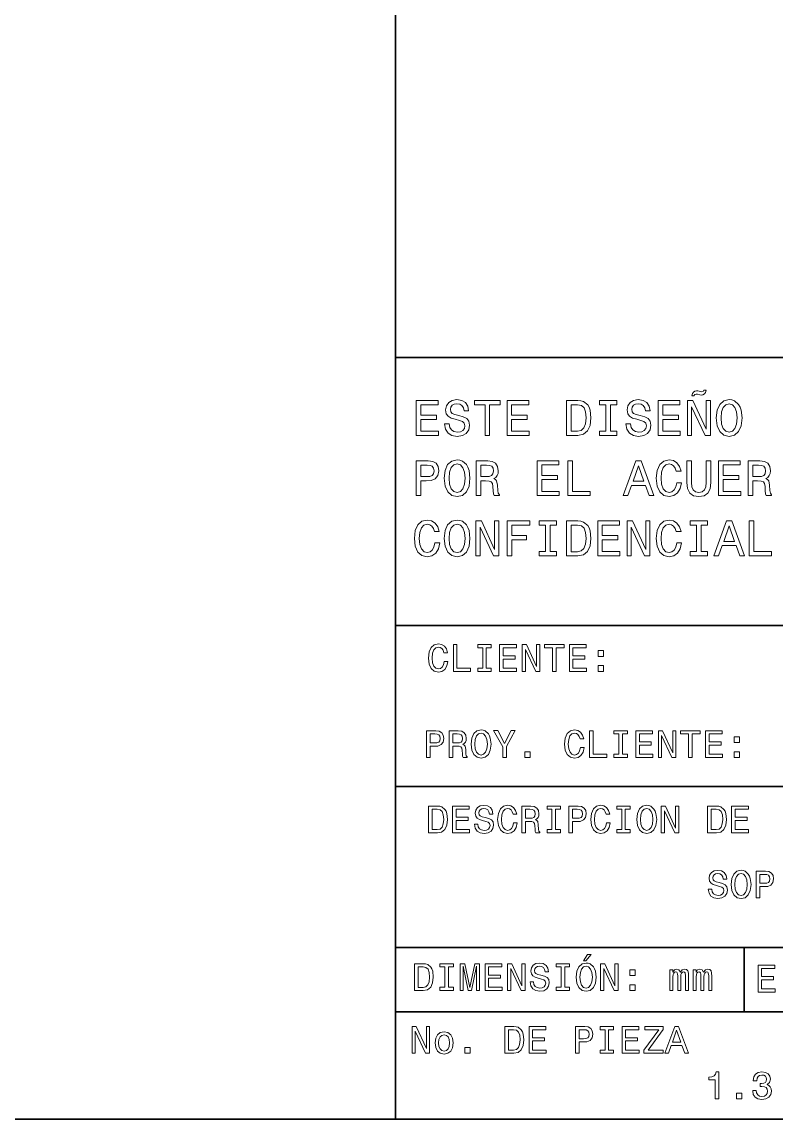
# Model space of a CAD drawing. Extents: x 5 to 413, y 5 to 291.
# Drawn here: x 311.4 to 360.9, y 5.3 to 77.3 of the extents above; entities that cross this region are included whole.
import ezdxf

# ---------------------------------------------------------------- set-up
doc = ezdxf.new("R2010")
doc.units = 0

msp = doc.modelspace()

# ---------------------------------------------------------------- linework, layer by layer
at = {"color": 7, "lineweight": 35}
for p, q in [((335.902863, 290.786957), (335.902863, 5.281658)), ((335.902863, 55.281349), (413.367157, 55.281349)), ((335.902863, 37.675823), (413.367157, 37.675823)), ((335.902863, 27.112509), (413.367157, 27.112509)), ((335.902863, 16.549194), (413.367157, 16.549194)), ((358.790039, 16.549194), (358.790039, 12.323868)), ((335.902863, 12.323868), (413.367157, 12.323868)), ((413.367157, 5.281658), (5.281658, 5.281658))]:
    msp.add_line(p, q, dxfattribs=at)
at = {"color": 7, "lineweight": 13}
for points in [[(356.29126, 53.134804), (356.149445, 53.134804), (356.090088, 53.049057), (356.001038, 53.022675), (355.911987, 53.035866), (355.756989, 53.082035), (355.661346, 53.095226), (355.549225, 53.072144), (355.460205, 53.009483), (355.39093, 52.907249), (355.351349, 52.765442), (355.493164, 52.765442), (355.549225, 52.847889), (355.638275, 52.877567), (355.717438, 52.864376), (355.872437, 52.821507), (355.977966, 52.805016), (356.086792, 52.824802), (356.179138, 52.887463), (356.245087, 52.989697)], [(337.259277, 50.163425), (338.710327, 50.163425), (338.710327, 50.440445), (337.562683, 50.440445), (337.562683, 51.215443), (338.585022, 51.215443), (338.585022, 51.489166), (337.562683, 51.489166), (337.562683, 52.175125), (338.68396, 52.175125), (338.68396, 52.452145), (337.259277, 52.452145)], [(339.416077, 50.918636), (339.115967, 50.918636), (339.181915, 50.569061), (339.346832, 50.311829), (339.600769, 50.15683), (339.943726, 50.100765), (340.283417, 50.15353), (340.537354, 50.298637), (340.698944, 50.526192), (340.758301, 50.826298), (340.708832, 51.096722), (340.570343, 51.271507), (340.346069, 51.386932), (340.045959, 51.472679), (339.788727, 51.535336), (339.620544, 51.607891), (339.524902, 51.713421), (339.495239, 51.878315), (339.524902, 52.026718), (339.610657, 52.138847), (339.742554, 52.214699), (339.92395, 52.241081), (340.108643, 52.208103), (340.253723, 52.119061), (340.349365, 51.970657), (340.395538, 51.769485), (340.695648, 51.769485), (340.695648, 51.776081), (340.642883, 52.086082), (340.487885, 52.316933), (340.243835, 52.462036), (339.914062, 52.511505), (339.617249, 52.462036), (339.386383, 52.323528), (339.238007, 52.109165), (339.185242, 51.832146), (339.228088, 51.584805), (339.353424, 51.416615), (339.5513, 51.304485), (339.821716, 51.218742), (340.088837, 51.142891), (340.290009, 51.070339), (340.412018, 50.964806), (340.454895, 50.793316), (340.415344, 50.61853), (340.31311, 50.486618), (340.158112, 50.404171), (339.95694, 50.377789), (339.732666, 50.414062), (339.561188, 50.519596), (339.452362, 50.691082)], [(341.770752, 50.163425), (342.074158, 50.163425), (342.074158, 52.175125), (342.766693, 52.175125), (342.766693, 52.452145), (341.07489, 52.452145), (341.07489, 52.175125), (341.770752, 52.175125)], [(343.21521, 50.163425), (344.66629, 50.163425), (344.66629, 50.440445), (343.518616, 50.440445), (343.518616, 51.215443), (344.540955, 51.215443), (344.540955, 51.489166), (343.518616, 51.489166), (343.518616, 52.175125), (344.639893, 52.175125), (344.639893, 52.452145), (343.21521, 52.452145)], [(347.875092, 52.452145), (347.113281, 52.452145), (347.113281, 50.163425), (347.875092, 50.163425), (348.234558, 50.235977), (348.501709, 50.456936), (348.666595, 50.816402), (348.725952, 51.307785), (348.673187, 51.809059), (348.607239, 52.006931), (348.514893, 52.16523), (348.247772, 52.379589), (348.072968, 52.432358)], [(347.85202, 52.178421), (348.102661, 52.128952), (348.274139, 51.977253), (348.376373, 51.706825), (348.409363, 51.307785), (348.373077, 50.921936), (348.270844, 50.651508), (348.096069, 50.489914), (347.85202, 50.437149), (347.419983, 50.437149), (347.419983, 52.178421)], [(349.712006, 50.440445), (349.289886, 50.440445), (349.289886, 50.163425), (350.437531, 50.163425), (350.437531, 50.440445), (350.015411, 50.440445), (350.015411, 52.175125), (350.437531, 52.175125), (350.437531, 52.452145), (349.289886, 52.452145), (349.289886, 52.175125), (349.712006, 52.175125)], [(351.327972, 50.918636), (351.027863, 50.918636), (351.093811, 50.569061), (351.258698, 50.311829), (351.512634, 50.15683), (351.855621, 50.100765), (352.195312, 50.15353), (352.449249, 50.298637), (352.61084, 50.526192), (352.670197, 50.826298), (352.620728, 51.096722), (352.482208, 51.271507), (352.257965, 51.386932), (351.957855, 51.472679), (351.700623, 51.535336), (351.53244, 51.607891), (351.436798, 51.713421), (351.407104, 51.878315), (351.436798, 52.026718), (351.522552, 52.138847), (351.654449, 52.214699), (351.835846, 52.241081), (352.020508, 52.208103), (352.165619, 52.119061), (352.261261, 51.970657), (352.307434, 51.769485), (352.607544, 51.769485), (352.607544, 51.776081), (352.554779, 52.086082), (352.39978, 52.316933), (352.155731, 52.462036), (351.825928, 52.511505), (351.529144, 52.462036), (351.298279, 52.323528), (351.149872, 52.109165), (351.097107, 51.832146), (351.139984, 51.584805), (351.26532, 51.416615), (351.463165, 51.304485), (351.733612, 51.218742), (352.000732, 51.142891), (352.201904, 51.070339), (352.323914, 50.964806), (352.366791, 50.793316), (352.327209, 50.61853), (352.224976, 50.486618), (352.069977, 50.404171), (351.868805, 50.377789), (351.644562, 50.414062), (351.473083, 50.519596), (351.364227, 50.691082)], [(353.141785, 50.163425), (354.592865, 50.163425), (354.592865, 50.440445), (353.44519, 50.440445), (353.44519, 51.215443), (354.467529, 51.215443), (354.467529, 51.489166), (353.44519, 51.489166), (353.44519, 52.175125), (354.566467, 52.175125), (354.566467, 52.452145), (353.141785, 52.452145)], [(355.067749, 50.163425), (355.341461, 50.163425), (355.341461, 52.039909), (356.218689, 50.163425), (356.571564, 50.163425), (356.571564, 52.452145), (356.294556, 52.452145), (356.294556, 50.575657), (355.427216, 52.452145), (355.067749, 52.452145)], [(356.957428, 51.307785), (357.016785, 50.793316), (357.188263, 50.414062), (357.455383, 50.179916), (357.804962, 50.100765), (358.151245, 50.179916), (358.421661, 50.414062), (358.589874, 50.793316), (358.652527, 51.307785), (358.589874, 51.818954), (358.517303, 52.026718), (358.421661, 52.198208), (358.151245, 52.432358), (357.986359, 52.491718), (357.804962, 52.514805), (357.452087, 52.432358), (357.184967, 52.201508), (357.016785, 51.82225)], [(357.274017, 51.307785), (357.310303, 51.706825), (357.419128, 52.000336), (357.587311, 52.178421), (357.804962, 52.241081), (358.019348, 52.178421), (358.187531, 51.99704), (358.296356, 51.703529), (358.335938, 51.307785), (358.296356, 50.908745), (358.187531, 50.615234), (358.019348, 50.437149), (357.804962, 50.377789), (357.587311, 50.437149), (357.419128, 50.615234), (357.310303, 50.905445)], [(337.255981, 46.209286), (337.559387, 46.209286), (337.559387, 47.17556), (337.895752, 47.17556), (338.235443, 47.192051), (338.505859, 47.307476), (338.680664, 47.531731), (338.740021, 47.838432), (338.693848, 48.122047), (338.56192, 48.329811), (338.344269, 48.455132), (338.047455, 48.498005), (337.255981, 48.498005)], [(339.0896, 47.353645), (339.148956, 46.839176), (339.320435, 46.459923), (339.587555, 46.225777), (339.937134, 46.146626), (340.283417, 46.225777), (340.553833, 46.459923), (340.722046, 46.839176), (340.784698, 47.353645), (340.722046, 47.864815), (340.649475, 48.072578), (340.553833, 48.244068), (340.283417, 48.478218), (340.11853, 48.537579), (339.937134, 48.560665), (339.584259, 48.478218), (339.317139, 48.247368), (339.148956, 47.868111)], [(339.406189, 47.353645), (339.442474, 47.752686), (339.5513, 48.046196), (339.719482, 48.224281), (339.937134, 48.286942), (340.151489, 48.224281), (340.319702, 48.0429), (340.428528, 47.74939), (340.468109, 47.353645), (340.428528, 46.954605), (340.319702, 46.661095), (340.151489, 46.483009), (339.937134, 46.423649), (339.719482, 46.483009), (339.5513, 46.661095), (339.442474, 46.951305)], [(341.187042, 46.209286), (341.493744, 46.209286), (341.493744, 47.17556), (341.807037, 47.17556), (342.037872, 47.165665), (342.182983, 47.119495), (342.262146, 47.010666), (342.295105, 46.816093), (342.311615, 46.519283), (342.33139, 46.324711), (342.370972, 46.209286), (342.717224, 46.209286), (342.717224, 46.271946), (342.641388, 46.364285), (342.61499, 46.535774), (342.591919, 46.905136), (342.535858, 47.17886), (342.459991, 47.264603), (342.341278, 47.327263), (342.473206, 47.40971), (342.565552, 47.525135), (342.624908, 47.670238), (342.644684, 47.845028), (342.598511, 48.122047), (342.466614, 48.329811), (342.248932, 48.455132), (341.952148, 48.498005), (341.187042, 48.498005)], [(345.200531, 46.209286), (346.651581, 46.209286), (346.651581, 46.486305), (345.503937, 46.486305), (345.503937, 47.261303), (346.526276, 47.261303), (346.526276, 47.535027), (345.503937, 47.535027), (345.503937, 48.220985), (346.625214, 48.220985), (346.625214, 48.498005), (345.200531, 48.498005)], [(347.208923, 46.209286), (348.679779, 46.209286), (348.679779, 46.486305), (347.512329, 46.486305), (347.512329, 48.498005), (347.208923, 48.498005)], [(350.846466, 46.209286), (351.149872, 46.209286), (351.390625, 46.88205), (352.304138, 46.88205), (352.544891, 46.209286), (352.854889, 46.209286), (352.017212, 48.501301), (351.680847, 48.501301)], [(354.368591, 47.060135), (354.302643, 46.783115), (354.193817, 46.585243), (354.042114, 46.463223), (353.864014, 46.423649), (353.649658, 46.483009), (353.481476, 46.661095), (353.369354, 46.951305), (353.333069, 47.353645), (353.369354, 47.752686), (353.47818, 48.046196), (353.646362, 48.224281), (353.864014, 48.286942), (354.022308, 48.253963), (354.157532, 48.161621), (354.263062, 48.013218), (354.335632, 47.80875), (354.648926, 47.80875), (354.549988, 48.122047), (354.378479, 48.359493), (354.144348, 48.507896), (353.864014, 48.560665), (353.514465, 48.478218), (353.247314, 48.247368), (353.075836, 47.868111), (353.016479, 47.353645), (353.075836, 46.839176), (353.247314, 46.459923), (353.514465, 46.225777), (353.864014, 46.146626), (354.170715, 46.209286), (354.41806, 46.384071), (354.592865, 46.670986), (354.685181, 47.060135)], [(355.031464, 47.079922), (355.077637, 46.66769), (355.222748, 46.37418), (355.466797, 46.205986), (355.819641, 46.146626), (356.16922, 46.205986), (356.413269, 46.37418), (356.55838, 46.664391), (356.607849, 47.079922), (356.607849, 48.498005), (356.301147, 48.498005), (356.301147, 47.063435), (356.271454, 46.783115), (356.182434, 46.581944), (356.030731, 46.463223), (355.819641, 46.423649), (355.60199, 46.463223), (355.450287, 46.581944), (355.361267, 46.779816), (355.334869, 47.063435), (355.334869, 48.498005), (355.031464, 48.498005)], [(357.112427, 46.209286), (358.563477, 46.209286), (358.563477, 46.486305), (357.415833, 46.486305), (357.415833, 47.261303), (358.438171, 47.261303), (358.438171, 47.535027), (357.415833, 47.535027), (357.415833, 48.220985), (358.537109, 48.220985), (358.537109, 48.498005), (357.112427, 48.498005)], [(359.054871, 46.209286), (359.361572, 46.209286), (359.361572, 47.17556), (359.674866, 47.17556), (359.905701, 47.165665), (360.050812, 47.119495), (360.129974, 47.010666), (360.162933, 46.816093), (360.179443, 46.519283), (360.199219, 46.324711), (360.2388, 46.209286), (360.585083, 46.209286), (360.585083, 46.271946), (360.509216, 46.364285), (360.482849, 46.535774), (360.459747, 46.905136), (360.403687, 47.17886), (360.32785, 47.264603), (360.209106, 47.327263), (360.341034, 47.40971), (360.43338, 47.525135), (360.492737, 47.670238), (360.512512, 47.845028), (360.466339, 48.122047), (360.334442, 48.329811), (360.11676, 48.455132), (359.819977, 48.498005), (359.054871, 48.498005)], [(337.965027, 48.217686), (338.162903, 48.197899), (338.307983, 48.135239), (338.393738, 48.019814), (338.423431, 47.838432), (338.390442, 47.647156), (338.301392, 47.531731), (338.149689, 47.472366), (337.941925, 47.455879), (337.559387, 47.455879), (337.559387, 48.217686)], [(341.866394, 48.217686), (342.067566, 48.197899), (342.209381, 48.135239), (342.298401, 48.019814), (342.328094, 47.838432), (342.295105, 47.647156), (342.206085, 47.531731), (342.054382, 47.472366), (341.846619, 47.455879), (341.493744, 47.455879), (341.493744, 48.217686)], [(351.496155, 47.162369), (351.84903, 48.171516), (352.201904, 47.162369)], [(359.734222, 48.217686), (359.935394, 48.197899), (360.077209, 48.135239), (360.166229, 48.019814), (360.195923, 47.838432), (360.162933, 47.647156), (360.073914, 47.531731), (359.922211, 47.472366), (359.714447, 47.455879), (359.361572, 47.455879), (359.361572, 48.217686)], [(338.486084, 43.105995), (338.420135, 42.828976), (338.311279, 42.631104), (338.159576, 42.509083), (337.981506, 42.469509), (337.767151, 42.52887), (337.598969, 42.706955), (337.486816, 42.997166), (337.450562, 43.399506), (337.486816, 43.798546), (337.595642, 44.092056), (337.763855, 44.270142), (337.981506, 44.332802), (338.139801, 44.299824), (338.275024, 44.207481), (338.380554, 44.059078), (338.453094, 43.85461), (338.766388, 43.85461), (338.66745, 44.167908), (338.495972, 44.405354), (338.26181, 44.553757), (337.981506, 44.606525), (337.631927, 44.524078), (337.364807, 44.293228), (337.193329, 43.913971), (337.133942, 43.399506), (337.193329, 42.885036), (337.364807, 42.505783), (337.631927, 42.271637), (337.981506, 42.192486), (338.288208, 42.255146), (338.535553, 42.429932), (338.710327, 42.716846), (338.802673, 43.105995)], [(339.0896, 43.399506), (339.148956, 42.885036), (339.320435, 42.505783), (339.587555, 42.271637), (339.937134, 42.192486), (340.283417, 42.271637), (340.553833, 42.505783), (340.722046, 42.885036), (340.784698, 43.399506), (340.722046, 43.910675), (340.649475, 44.118439), (340.553833, 44.289928), (340.283417, 44.524078), (340.11853, 44.583439), (339.937134, 44.606525), (339.584259, 44.524078), (339.317139, 44.293228), (339.148956, 43.913971)], [(339.406189, 43.399506), (339.442474, 43.798546), (339.5513, 44.092056), (339.719482, 44.270142), (339.937134, 44.332802), (340.151489, 44.270142), (340.319702, 44.08876), (340.428528, 43.79525), (340.468109, 43.399506), (340.428528, 43.000465), (340.319702, 42.706955), (340.151489, 42.52887), (339.937134, 42.469509), (339.719482, 42.52887), (339.5513, 42.706955), (339.442474, 42.997166)], [(341.170532, 42.255146), (341.444275, 42.255146), (341.444275, 44.13163), (342.321503, 42.255146), (342.674377, 42.255146), (342.674377, 44.543865), (342.397339, 44.543865), (342.397339, 42.667377), (341.529999, 44.543865), (341.170532, 44.543865)], [(343.23172, 42.255146), (343.538422, 42.255146), (343.538422, 43.307163), (344.501373, 43.307163), (344.501373, 43.580887), (343.538422, 43.580887), (343.538422, 44.266846), (344.722351, 44.266846), (344.722351, 44.543865), (343.23172, 44.543865)], [(345.741394, 42.532166), (345.319244, 42.532166), (345.319244, 42.255146), (346.466919, 42.255146), (346.466919, 42.532166), (346.0448, 42.532166), (346.0448, 44.266846), (346.466919, 44.266846), (346.466919, 44.543865), (345.319244, 44.543865), (345.319244, 44.266846), (345.741394, 44.266846)], [(347.875092, 44.543865), (347.113281, 44.543865), (347.113281, 42.255146), (347.875092, 42.255146), (348.234558, 42.327698), (348.501709, 42.548656), (348.666595, 42.908123), (348.725952, 43.399506), (348.673187, 43.90078), (348.607239, 44.098652), (348.514893, 44.25695), (348.247772, 44.47131), (348.072968, 44.524078)], [(347.85202, 44.270142), (348.102661, 44.220673), (348.274139, 44.068974), (348.376373, 43.798546), (348.409363, 43.399506), (348.373077, 43.013657), (348.270844, 42.743229), (348.096069, 42.581635), (347.85202, 42.52887), (347.419983, 42.52887), (347.419983, 44.270142)], [(349.171173, 42.255146), (350.622223, 42.255146), (350.622223, 42.532166), (349.474579, 42.532166), (349.474579, 43.307163), (350.496918, 43.307163), (350.496918, 43.580887), (349.474579, 43.580887), (349.474579, 44.266846), (350.595825, 44.266846), (350.595825, 44.543865), (349.171173, 44.543865)], [(351.097107, 42.255146), (351.37085, 42.255146), (351.37085, 44.13163), (352.248077, 42.255146), (352.600952, 42.255146), (352.600952, 44.543865), (352.323914, 44.543865), (352.323914, 42.667377), (351.456573, 44.543865), (351.097107, 44.543865)], [(354.368591, 43.105995), (354.302643, 42.828976), (354.193817, 42.631104), (354.042114, 42.509083), (353.864014, 42.469509), (353.649658, 42.52887), (353.481476, 42.706955), (353.369354, 42.997166), (353.333069, 43.399506), (353.369354, 43.798546), (353.47818, 44.092056), (353.646362, 44.270142), (353.864014, 44.332802), (354.022308, 44.299824), (354.157532, 44.207481), (354.263062, 44.059078), (354.335632, 43.85461), (354.648926, 43.85461), (354.549988, 44.167908), (354.378479, 44.405354), (354.144348, 44.553757), (353.864014, 44.606525), (353.514465, 44.524078), (353.247314, 44.293228), (353.075836, 43.913971), (353.016479, 43.399506), (353.075836, 42.885036), (353.247314, 42.505783), (353.514465, 42.271637), (353.864014, 42.192486), (354.170715, 42.255146), (354.41806, 42.429932), (354.592865, 42.716846), (354.685181, 43.105995)], [(355.667969, 42.532166), (355.245819, 42.532166), (355.245819, 42.255146), (356.393494, 42.255146), (356.393494, 42.532166), (355.971375, 42.532166), (355.971375, 44.266846), (356.393494, 44.266846), (356.393494, 44.543865), (355.245819, 44.543865), (355.245819, 44.266846), (355.667969, 44.266846)], [(356.802429, 42.255146), (357.105835, 42.255146), (357.346558, 42.92791), (358.260071, 42.92791), (358.500824, 42.255146), (358.810822, 42.255146), (357.973175, 44.547161), (357.63678, 44.547161)], [(357.452087, 43.208229), (357.804962, 44.217377), (358.157837, 43.208229)], [(359.120819, 42.255146), (360.591675, 42.255146), (360.591675, 42.532166), (359.424225, 42.532166), (359.424225, 44.543865), (359.120819, 44.543865)], [(339.095032, 35.32399), (339.044281, 35.110897), (338.960571, 34.958687), (338.843872, 34.864826), (338.706879, 34.834385), (338.541992, 34.880047), (338.412628, 35.017036), (338.326355, 35.240276), (338.298462, 35.549767), (338.326355, 35.856724), (338.410065, 36.0825), (338.539459, 36.219486), (338.706879, 36.267685), (338.828644, 36.242317), (338.932648, 36.171288), (339.013855, 36.057129), (339.069641, 35.899849), (339.310638, 35.899849), (339.234558, 36.140846), (339.102631, 36.323498), (338.922516, 36.437653), (338.706879, 36.478241), (338.437988, 36.414822), (338.232513, 36.237244), (338.100586, 35.945511), (338.054932, 35.549767), (338.100586, 35.154022), (338.232513, 34.862289), (338.437988, 34.682175), (338.706879, 34.621292), (338.94281, 34.669491), (339.133057, 34.803944), (339.267517, 35.024647), (339.338562, 35.32399)], [(339.696259, 34.669491), (340.827667, 34.669491), (340.827667, 34.882584), (339.929626, 34.882584), (339.929626, 36.430042), (339.696259, 36.430042)], [(341.621704, 34.882584), (341.296967, 34.882584), (341.296967, 34.669491), (342.179779, 34.669491), (342.179779, 34.882584), (341.855072, 34.882584), (341.855072, 36.216949), (342.179779, 36.216949), (342.179779, 36.430042), (341.296967, 36.430042), (341.296967, 36.216949), (341.621704, 36.216949)], [(342.732819, 34.669491), (343.84903, 34.669491), (343.84903, 34.882584), (342.966217, 34.882584), (342.966217, 35.478737), (343.752625, 35.478737), (343.752625, 35.689293), (342.966217, 35.689293), (342.966217, 36.216949), (343.828735, 36.216949), (343.828735, 36.430042), (342.732819, 36.430042)], [(344.214325, 34.669491), (344.424866, 34.669491), (344.424866, 36.112942), (345.09967, 34.669491), (345.371124, 34.669491), (345.371124, 36.430042), (345.15802, 36.430042), (345.15802, 34.986591), (344.490845, 36.430042), (344.214325, 36.430042)], [(346.203186, 34.669491), (346.436584, 34.669491), (346.436584, 36.216949), (346.969299, 36.216949), (346.969299, 36.430042), (345.667908, 36.430042), (345.667908, 36.216949), (346.203186, 36.216949)], [(347.314301, 34.669491), (348.430511, 34.669491), (348.430511, 34.882584), (347.547699, 34.882584), (347.547699, 35.478737), (348.334106, 35.478737), (348.334106, 35.689293), (347.547699, 35.689293), (347.547699, 36.216949), (348.410217, 36.216949), (348.410217, 36.430042), (347.314301, 36.430042)], [(349.199158, 35.653778), (349.549255, 35.653778), (349.549255, 36.031761), (349.199158, 36.031761)], [(349.199158, 34.669491), (349.549255, 34.669491), (349.549255, 35.047478), (349.199158, 35.047478)], [(337.926208, 29.01623), (338.159607, 29.01623), (338.159607, 29.759518), (338.418365, 29.759518), (338.679657, 29.772202), (338.887665, 29.860991), (339.022125, 30.033495), (339.06778, 30.269419), (339.032288, 30.487585), (338.930786, 30.647404), (338.763367, 30.743803), (338.535065, 30.776783), (337.926208, 30.776783)], [(338.471649, 30.561153), (338.62384, 30.545931), (338.735474, 30.497732), (338.801422, 30.408943), (338.824249, 30.269419), (338.798889, 30.122282), (338.730377, 30.033495), (338.613708, 29.987831), (338.453888, 29.975147), (338.159607, 29.975147), (338.159607, 30.561153)], [(339.422943, 29.01623), (339.658875, 29.01623), (339.658875, 29.759518), (339.899872, 29.759518), (340.077454, 29.751907), (340.189056, 29.716393), (340.249939, 29.632677), (340.27533, 29.483004), (340.287994, 29.25469), (340.303223, 29.105019), (340.333649, 29.01623), (340.600037, 29.01623), (340.600037, 29.064428), (340.541687, 29.13546), (340.521393, 29.267374), (340.503632, 29.551498), (340.46051, 29.762054), (340.402161, 29.828012), (340.310822, 29.876211), (340.412292, 29.939632), (340.483337, 30.028419), (340.528992, 30.140041), (340.54422, 30.274492), (340.508698, 30.487585), (340.407227, 30.647404), (340.239807, 30.743803), (340.011475, 30.776783), (339.422943, 30.776783)], [(339.945526, 30.561153), (340.100281, 30.545931), (340.209351, 30.497732), (340.277863, 30.408943), (340.30069, 30.269419), (340.27533, 30.122282), (340.206818, 30.033495), (340.090118, 29.987831), (339.930298, 29.975147), (339.658875, 29.975147), (339.658875, 30.561153)], [(340.863861, 29.896505), (340.909515, 29.500763), (341.041443, 29.209028), (341.246918, 29.028913), (341.515808, 28.968031), (341.782196, 29.028913), (341.990204, 29.209028), (342.119568, 29.500763), (342.167786, 29.896505), (342.119568, 30.289713), (342.063782, 30.449532), (341.990204, 30.581448), (341.782196, 30.76156), (341.655334, 30.807224), (341.515808, 30.824982), (341.244385, 30.76156), (341.03891, 30.583984), (340.909515, 30.29225)], [(341.107391, 29.896505), (341.135284, 30.203461), (341.219025, 30.429237), (341.348389, 30.566227), (341.515808, 30.614426), (341.680725, 30.566227), (341.810089, 30.426701), (341.893799, 30.200924), (341.924255, 29.896505), (341.893799, 29.58955), (341.810089, 29.363773), (341.680725, 29.226786), (341.515808, 29.181124), (341.348389, 29.226786), (341.219025, 29.363773), (341.135284, 29.587013)], [(343.174896, 29.01623), (343.174896, 29.729076), (343.753296, 30.77932), (343.489471, 30.77932), (343.055664, 29.944706), (342.616791, 30.77932), (342.335205, 30.77932), (342.938965, 29.713856), (342.938965, 29.01623)], [(348.035431, 29.670729), (347.984711, 29.457636), (347.901001, 29.305428), (347.784302, 29.211565), (347.647308, 29.181124), (347.482422, 29.226786), (347.353027, 29.363773), (347.266785, 29.587013), (347.238892, 29.896505), (347.266785, 30.203461), (347.350494, 30.429237), (347.479889, 30.566227), (347.647308, 30.614426), (347.769073, 30.589058), (347.873077, 30.518026), (347.954254, 30.40387), (348.010071, 30.246588), (348.251068, 30.246588), (348.174957, 30.487585), (348.04306, 30.670237), (347.862946, 30.784393), (347.647308, 30.824982), (347.378418, 30.76156), (347.172913, 30.583984), (347.041016, 30.29225), (346.995361, 29.896505), (347.041016, 29.500763), (347.172913, 29.209028), (347.378418, 29.028913), (347.647308, 28.968031), (347.88324, 29.01623), (348.073486, 29.150681), (348.207947, 29.371384), (348.278992, 29.670729)], [(348.636658, 29.01623), (349.768097, 29.01623), (349.768097, 29.229322), (348.870056, 29.229322), (348.870056, 30.776783), (348.636658, 30.776783)], [(350.562103, 29.229322), (350.237396, 29.229322), (350.237396, 29.01623), (351.120209, 29.01623), (351.120209, 29.229322), (350.795502, 29.229322), (350.795502, 30.56369), (351.120209, 30.56369), (351.120209, 30.776783), (350.237396, 30.776783), (350.237396, 30.56369), (350.562103, 30.56369)], [(351.673248, 29.01623), (352.789459, 29.01623), (352.789459, 29.229322), (351.906616, 29.229322), (351.906616, 29.825476), (352.693054, 29.825476), (352.693054, 30.036032), (351.906616, 30.036032), (351.906616, 30.56369), (352.769165, 30.56369), (352.769165, 30.776783), (351.673248, 30.776783)], [(353.154755, 29.01623), (353.365295, 29.01623), (353.365295, 30.459681), (354.0401, 29.01623), (354.311523, 29.01623), (354.311523, 30.776783), (354.09845, 30.776783), (354.09845, 29.333332), (353.431274, 30.776783), (353.154755, 30.776783)], [(355.143616, 29.01623), (355.377014, 29.01623), (355.377014, 30.56369), (355.909729, 30.56369), (355.909729, 30.776783), (354.608337, 30.776783), (354.608337, 30.56369), (355.143616, 30.56369)], [(356.25473, 29.01623), (357.370941, 29.01623), (357.370941, 29.229322), (356.488129, 29.229322), (356.488129, 29.825476), (357.274536, 29.825476), (357.274536, 30.036032), (356.488129, 30.036032), (356.488129, 30.56369), (357.350647, 30.56369), (357.350647, 30.776783), (356.25473, 30.776783)], [(358.139587, 30.000515), (358.489685, 30.000515), (358.489685, 30.378502), (358.139587, 30.378502)], [(344.395111, 29.01623), (344.745178, 29.01623), (344.745178, 29.394217), (344.395111, 29.394217)], [(358.139587, 29.01623), (358.489685, 29.01623), (358.489685, 29.394217), (358.139587, 29.394217)], [(338.646271, 25.831518), (338.060272, 25.831518), (338.060272, 24.070965), (338.646271, 24.070965), (338.922791, 24.126776), (339.128265, 24.296741), (339.255096, 24.573256), (339.300781, 24.951241), (339.260193, 25.336838), (339.209442, 25.489046), (339.138397, 25.610813), (338.932922, 25.775707), (338.798492, 25.816296)], [(338.62851, 25.620962), (338.82132, 25.582909), (338.953217, 25.466215), (339.03186, 25.258196), (339.05722, 24.951241), (339.029327, 24.654434), (338.950684, 24.446415), (338.816223, 24.322109), (338.62851, 24.281521), (338.296173, 24.281521), (338.296173, 25.620962)], [(339.64325, 24.070965), (340.75943, 24.070965), (340.75943, 24.284058), (339.876617, 24.284058), (339.876617, 24.880211), (340.663055, 24.880211), (340.663055, 25.090767), (339.876617, 25.090767), (339.876617, 25.618425), (340.739136, 25.618425), (340.739136, 25.831518), (339.64325, 25.831518)], [(341.302307, 24.651896), (341.071472, 24.651896), (341.122192, 24.382994), (341.249054, 24.185122), (341.444366, 24.065891), (341.708221, 24.022766), (341.969513, 24.063354), (342.164825, 24.174974), (342.289154, 24.350016), (342.334808, 24.580866), (342.296753, 24.788885), (342.190216, 24.923336), (342.0177, 25.012125), (341.786865, 25.078081), (341.588989, 25.126282), (341.459595, 25.182091), (341.386047, 25.263269), (341.36319, 25.39011), (341.386047, 25.504269), (341.451996, 25.590519), (341.553467, 25.648867), (341.692993, 25.669161), (341.835052, 25.643793), (341.946686, 25.575298), (342.020233, 25.461142), (342.055756, 25.306396), (342.286591, 25.306396), (342.286591, 25.31147), (342.246002, 25.549931), (342.12677, 25.727509), (341.939056, 25.839128), (341.685364, 25.87718), (341.457062, 25.839128), (341.27948, 25.732582), (341.165344, 25.567688), (341.124756, 25.354595), (341.157715, 25.164333), (341.25412, 25.034956), (341.406342, 24.948704), (341.614349, 24.882748), (341.819824, 24.8244), (341.974579, 24.768591), (342.068451, 24.687412), (342.10141, 24.555498), (342.070984, 24.421045), (341.99234, 24.319572), (341.873108, 24.256153), (341.718353, 24.235859), (341.545868, 24.263763), (341.41394, 24.344942), (341.330231, 24.476856)], [(343.641266, 24.725464), (343.590515, 24.512371), (343.506805, 24.360163), (343.390137, 24.2663), (343.253143, 24.235859), (343.088226, 24.281521), (342.958862, 24.418509), (342.87262, 24.641748), (342.844696, 24.951241), (342.87262, 25.258196), (342.956329, 25.483973), (343.085693, 25.620962), (343.253143, 25.669161), (343.374908, 25.643793), (343.478912, 25.572762), (343.560089, 25.458605), (343.615906, 25.301323), (343.856903, 25.301323), (343.780792, 25.54232), (343.648865, 25.724972), (343.46875, 25.839128), (343.253143, 25.879717), (342.984222, 25.816296), (342.778748, 25.63872), (342.64682, 25.346985), (342.601166, 24.951241), (342.64682, 24.555498), (342.778748, 24.263763), (342.984222, 24.083649), (343.253143, 24.022766), (343.489044, 24.070965), (343.679321, 24.205416), (343.813782, 24.426119), (343.884796, 24.725464)], [(344.191742, 24.070965), (344.427673, 24.070965), (344.427673, 24.814253), (344.668671, 24.814253), (344.846252, 24.806643), (344.957886, 24.771128), (345.018768, 24.687412), (345.044128, 24.537739), (345.056824, 24.309425), (345.072021, 24.159754), (345.102478, 24.070965), (345.368835, 24.070965), (345.368835, 24.119164), (345.310486, 24.190195), (345.290192, 24.322109), (345.27243, 24.606234), (345.229309, 24.81679), (345.170959, 24.882748), (345.079651, 24.930946), (345.181122, 24.994368), (345.252136, 25.083157), (345.297821, 25.194777), (345.313019, 25.329227), (345.277527, 25.54232), (345.176056, 25.702139), (345.008606, 25.798538), (344.780304, 25.831518), (344.191742, 25.831518)], [(344.714355, 25.615887), (344.86908, 25.600666), (344.97818, 25.552467), (345.046661, 25.463678), (345.069489, 25.324154), (345.044128, 25.177017), (344.975647, 25.08823), (344.858948, 25.042566), (344.699127, 25.029882), (344.427673, 25.029882), (344.427673, 25.615887)], [(346.167938, 24.284058), (345.843231, 24.284058), (345.843231, 24.070965), (346.726044, 24.070965), (346.726044, 24.284058), (346.401337, 24.284058), (346.401337, 25.618425), (346.726044, 25.618425), (346.726044, 25.831518), (345.843231, 25.831518), (345.843231, 25.618425), (346.167938, 25.618425)], [(347.27652, 24.070965), (347.509918, 24.070965), (347.509918, 24.814253), (347.768677, 24.814253), (348.029968, 24.826937), (348.237976, 24.915726), (348.372437, 25.08823), (348.418091, 25.324154), (348.382568, 25.54232), (348.281097, 25.702139), (348.113678, 25.798538), (347.885376, 25.831518), (347.27652, 25.831518)], [(347.82193, 25.615887), (347.974152, 25.600666), (348.085785, 25.552467), (348.151733, 25.463678), (348.174561, 25.324154), (348.1492, 25.177017), (348.080688, 25.08823), (347.96402, 25.042566), (347.804199, 25.029882), (347.509918, 25.029882), (347.509918, 25.615887)], [(349.749939, 24.725464), (349.699188, 24.512371), (349.615479, 24.360163), (349.498779, 24.2663), (349.361786, 24.235859), (349.196899, 24.281521), (349.067535, 24.418509), (348.981262, 24.641748), (348.953369, 24.951241), (348.981262, 25.258196), (349.064972, 25.483973), (349.194366, 25.620962), (349.361786, 25.669161), (349.483551, 25.643793), (349.587585, 25.572762), (349.668762, 25.458605), (349.724548, 25.301323), (349.965546, 25.301323), (349.889465, 25.54232), (349.757538, 25.724972), (349.577423, 25.839128), (349.361786, 25.879717), (349.092896, 25.816296), (348.887421, 25.63872), (348.755493, 25.346985), (348.709839, 24.951241), (348.755493, 24.555498), (348.887421, 24.263763), (349.092896, 24.083649), (349.361786, 24.022766), (349.597717, 24.070965), (349.787964, 24.205416), (349.922424, 24.426119), (349.993469, 24.725464)], [(350.74942, 24.284058), (350.424713, 24.284058), (350.424713, 24.070965), (351.307526, 24.070965), (351.307526, 24.284058), (350.982819, 24.284058), (350.982819, 25.618425), (351.307526, 25.618425), (351.307526, 25.831518), (350.424713, 25.831518), (350.424713, 25.618425), (350.74942, 25.618425)], [(351.741333, 24.951241), (351.786987, 24.555498), (351.918915, 24.263763), (352.12439, 24.083649), (352.39328, 24.022766), (352.659668, 24.083649), (352.867676, 24.263763), (352.99707, 24.555498), (353.045258, 24.951241), (352.99707, 25.344448), (352.941254, 25.504269), (352.867676, 25.636183), (352.659668, 25.816296), (352.532806, 25.861959), (352.39328, 25.879717), (352.121857, 25.816296), (351.916382, 25.63872), (351.786987, 25.346985)], [(351.984863, 24.951241), (352.012756, 25.258196), (352.096497, 25.483973), (352.225861, 25.620962), (352.39328, 25.669161), (352.558197, 25.620962), (352.687561, 25.481436), (352.771271, 25.255659), (352.801727, 24.951241), (352.771271, 24.644285), (352.687561, 24.418509), (352.558197, 24.281521), (352.39328, 24.235859), (352.225861, 24.281521), (352.096497, 24.418509), (352.012756, 24.641748)], [(353.342072, 24.070965), (353.552612, 24.070965), (353.552612, 25.514416), (354.227417, 24.070965), (354.49884, 24.070965), (354.49884, 25.831518), (354.285767, 25.831518), (354.285767, 24.388067), (353.618591, 25.831518), (353.342072, 25.831518)], [(356.97226, 25.831518), (356.386261, 25.831518), (356.386261, 24.070965), (356.97226, 24.070965), (357.248779, 24.126776), (357.454254, 24.296741), (357.581085, 24.573256), (357.62674, 24.951241), (357.586151, 25.336838), (357.535431, 25.489046), (357.464386, 25.610813), (357.258911, 25.775707), (357.124451, 25.816296)], [(356.954498, 25.620962), (357.147278, 25.582909), (357.279205, 25.466215), (357.357849, 25.258196), (357.383209, 24.951241), (357.355316, 24.654434), (357.276672, 24.446415), (357.142212, 24.322109), (356.954498, 24.281521), (356.622162, 24.281521), (356.622162, 25.620962)], [(357.969238, 24.070965), (359.085419, 24.070965), (359.085419, 24.284058), (358.202606, 24.284058), (358.202606, 24.880211), (358.989014, 24.880211), (358.989014, 25.090767), (358.202606, 25.090767), (358.202606, 25.618425), (359.065125, 25.618425), (359.065125, 25.831518), (357.969238, 25.831518)], [(356.661438, 20.382545), (356.430603, 20.382545), (356.481323, 20.113644), (356.608154, 19.915771), (356.803497, 19.796541), (357.067322, 19.753416), (357.328613, 19.794004), (357.523956, 19.905624), (357.648254, 20.080666), (357.693939, 20.311516), (357.655884, 20.519535), (357.549316, 20.653986), (357.376831, 20.742775), (357.145966, 20.808731), (356.94809, 20.856932), (356.818726, 20.912741), (356.745148, 20.993919), (356.722321, 21.12076), (356.745148, 21.234917), (356.811127, 21.321169), (356.912598, 21.379517), (357.052124, 21.399811), (357.194183, 21.374443), (357.305786, 21.305948), (357.379364, 21.191792), (357.414886, 21.037046), (357.645721, 21.037046), (357.645721, 21.04212), (357.605133, 21.280581), (357.485901, 21.458158), (357.298187, 21.569778), (357.044495, 21.60783), (356.816193, 21.569778), (356.638611, 21.463232), (356.524445, 21.298338), (356.483856, 21.085245), (356.516846, 20.894983), (356.613251, 20.765606), (356.765442, 20.679354), (356.97348, 20.613398), (357.178955, 20.55505), (357.33371, 20.499241), (357.427551, 20.418062), (357.460541, 20.286148), (357.430084, 20.151695), (357.35144, 20.050222), (357.232239, 19.986803), (357.077484, 19.966509), (356.904968, 19.994413), (356.773071, 20.075592), (356.689331, 20.207506)], [(357.937469, 20.68189), (357.983124, 20.286148), (358.115051, 19.994413), (358.320526, 19.814299), (358.589417, 19.753416), (358.855804, 19.814299), (359.063812, 19.994413), (359.193176, 20.286148), (359.241394, 20.68189), (359.193176, 21.075098), (359.13739, 21.234917), (359.063812, 21.366833), (358.855804, 21.546946), (358.728943, 21.592609), (358.589417, 21.610367), (358.317993, 21.546946), (358.112488, 21.36937), (357.983124, 21.077635)], [(358.181, 20.68189), (358.208893, 20.988846), (358.292603, 21.214622), (358.421997, 21.351612), (358.589417, 21.399811), (358.754303, 21.351612), (358.883698, 21.212086), (358.967407, 20.986309), (358.997864, 20.68189), (358.967407, 20.374935), (358.883698, 20.149158), (358.754303, 20.012171), (358.589417, 19.966509), (358.421997, 20.012171), (358.292603, 20.149158), (358.208893, 20.372398)], [(359.581329, 19.801615), (359.814697, 19.801615), (359.814697, 20.544903), (360.073456, 20.544903), (360.334747, 20.557587), (360.542786, 20.646376), (360.677216, 20.81888), (360.7229, 21.054804), (360.687378, 21.27297), (360.585907, 21.432789), (360.418457, 21.529188), (360.190155, 21.562168), (359.581329, 21.562168)], [(360.12674, 21.346539), (360.278931, 21.331316), (360.390564, 21.283117), (360.456512, 21.194328), (360.47934, 21.054804), (360.453979, 20.907667), (360.385498, 20.81888), (360.268799, 20.773216), (360.108978, 20.760532), (359.814697, 20.760532), (359.814697, 21.346539)], [(348.237854, 15.662719), (348.387543, 15.662719), (348.740143, 16.093977), (348.491547, 16.093977)], [(337.720215, 15.47753), (337.134216, 15.47753), (337.134216, 13.716978), (337.720215, 13.716978), (337.996735, 13.772788), (338.202209, 13.942755), (338.329041, 14.219268), (338.374725, 14.597255), (338.334137, 14.982851), (338.283386, 15.13506), (338.212341, 15.256827), (338.006866, 15.421721), (337.872437, 15.46231)], [(337.702454, 15.266974), (337.895264, 15.228922), (338.027161, 15.112228), (338.105804, 14.904209), (338.131165, 14.597255), (338.103271, 14.300447), (338.024628, 14.092427), (337.890167, 13.968123), (337.702454, 13.927534), (337.370117, 13.927534), (337.370117, 15.266974)], [(339.133209, 13.930071), (338.808502, 13.930071), (338.808502, 13.716978), (339.691315, 13.716978), (339.691315, 13.930071), (339.366608, 13.930071), (339.366608, 15.264438), (339.691315, 15.264438), (339.691315, 15.47753), (338.808502, 15.47753), (338.808502, 15.264438), (339.133209, 15.264438)], [(340.142883, 13.716978), (340.338196, 13.716978), (340.338196, 15.315174), (340.667999, 13.716978), (340.886169, 13.716978), (341.213409, 15.315174), (341.213409, 13.716978), (341.411285, 13.716978), (341.411285, 15.47753), (341.101807, 15.47753), (340.777069, 13.924997), (340.454895, 15.47753), (340.142883, 15.47753)], [(341.771515, 13.716978), (342.887726, 13.716978), (342.887726, 13.930071), (342.004913, 13.930071), (342.004913, 14.526223), (342.791321, 14.526223), (342.791321, 14.736779), (342.004913, 14.736779), (342.004913, 15.264438), (342.867432, 15.264438), (342.867432, 15.47753), (341.771515, 15.47753)], [(343.253021, 13.716978), (343.463562, 13.716978), (343.463562, 15.160428), (344.138367, 13.716978), (344.409821, 13.716978), (344.409821, 15.47753), (344.196716, 15.47753), (344.196716, 14.034081), (343.529541, 15.47753), (343.253021, 15.47753)], [(344.957764, 14.29791), (344.726898, 14.29791), (344.777649, 14.029007), (344.90448, 13.831135), (345.099823, 13.711905), (345.363647, 13.668778), (345.624939, 13.709368), (345.820282, 13.820988), (345.94458, 13.996028), (345.990234, 14.226879), (345.952179, 14.434898), (345.845642, 14.569349), (345.673157, 14.658138), (345.442291, 14.724095), (345.244415, 14.772295), (345.115051, 14.828105), (345.041473, 14.909283), (345.018646, 15.036124), (345.041473, 15.150281), (345.107422, 15.236532), (345.208893, 15.29488), (345.348419, 15.315174), (345.490479, 15.289806), (345.602112, 15.221312), (345.67569, 15.107155), (345.711182, 14.952409), (345.942047, 14.952409), (345.942047, 14.957482), (345.901459, 15.195944), (345.782227, 15.373521), (345.594513, 15.485141), (345.34082, 15.523193), (345.112518, 15.485141), (344.934937, 15.378594), (344.82077, 15.213701), (344.780182, 15.000608), (344.813171, 14.810347), (344.909546, 14.680969), (345.061768, 14.594718), (345.269775, 14.52876), (345.475281, 14.470413), (345.630005, 14.414603), (345.723877, 14.333426), (345.756866, 14.20151), (345.72641, 14.06706), (345.647766, 13.965587), (345.528534, 13.902165), (345.37381, 13.881871), (345.201294, 13.909777), (345.069366, 13.990954), (344.985657, 14.122869)], [(346.769043, 13.930071), (346.444336, 13.930071), (346.444336, 13.716978), (347.327148, 13.716978), (347.327148, 13.930071), (347.002441, 13.930071), (347.002441, 15.264438), (347.327148, 15.264438), (347.327148, 15.47753), (346.444336, 15.47753), (346.444336, 15.264438), (346.769043, 15.264438)], [(347.760956, 14.597255), (347.80661, 14.20151), (347.938507, 13.909777), (348.144012, 13.729662), (348.412903, 13.668778), (348.67926, 13.729662), (348.887299, 13.909777), (349.016663, 14.20151), (349.06488, 14.597255), (349.016663, 14.990461), (348.960846, 15.150281), (348.887299, 15.282195), (348.67926, 15.46231), (348.552429, 15.507973), (348.412903, 15.52573), (348.141479, 15.46231), (347.935974, 15.284732), (347.80661, 14.992998)], [(348.004486, 14.597255), (348.032379, 14.904209), (348.116089, 15.129986), (348.245483, 15.266974), (348.412903, 15.315174), (348.577789, 15.266974), (348.707184, 15.127449), (348.790894, 14.901672), (348.82132, 14.597255), (348.790894, 14.290299), (348.707184, 14.064523), (348.577789, 13.927534), (348.412903, 13.881871), (348.245483, 13.927534), (348.116089, 14.064523), (348.032379, 14.287763)], [(349.361664, 13.716978), (349.572235, 13.716978), (349.572235, 15.160428), (350.24704, 13.716978), (350.518463, 13.716978), (350.518463, 15.47753), (350.305359, 15.47753), (350.305359, 14.034081), (349.638184, 15.47753), (349.361664, 15.47753)], [(353.907654, 13.716978), (354.113129, 13.716978), (354.113129, 14.627696), (354.125824, 14.764685), (354.163879, 14.863621), (354.222229, 14.921968), (354.29834, 14.944798), (354.359222, 14.924504), (354.399811, 14.873768), (354.420105, 14.787516), (354.427704, 14.673359), (354.427704, 13.716978), (354.620514, 13.716978), (354.620514, 14.627696), (354.633179, 14.762148), (354.671234, 14.861084), (354.732117, 14.921968), (354.808228, 14.944798), (354.86911, 14.924504), (354.909698, 14.873768), (354.935059, 14.673359), (354.935059, 13.716978), (355.140564, 13.716978), (355.140564, 14.658138), (355.127869, 14.853473), (355.08728, 15.003145), (355.006104, 15.094471), (354.874176, 15.127449), (354.719452, 15.076714), (354.60022, 14.929578), (354.506348, 15.074177), (354.34906, 15.127449), (354.204468, 15.076714), (354.10553, 14.934651), (354.10553, 15.07925), (353.907654, 15.07925)], [(355.434814, 13.716978), (355.64032, 13.716978), (355.64032, 14.627696), (355.652985, 14.764685), (355.69104, 14.863621), (355.74939, 14.921968), (355.8255, 14.944798), (355.886383, 14.924504), (355.926971, 14.873768), (355.947266, 14.787516), (355.954865, 14.673359), (355.954865, 13.716978), (356.147675, 13.716978), (356.147675, 14.627696), (356.160339, 14.762148), (356.198395, 14.861084), (356.259277, 14.921968), (356.335388, 14.944798), (356.396271, 14.924504), (356.436859, 14.873768), (356.462219, 14.673359), (356.462219, 13.716978), (356.667725, 13.716978), (356.667725, 14.658138), (356.655029, 14.853473), (356.614441, 15.003145), (356.533264, 15.094471), (356.401367, 15.127449), (356.246613, 15.076714), (356.12738, 14.929578), (356.033508, 15.074177), (355.876221, 15.127449), (355.731628, 15.076714), (355.63269, 14.934651), (355.63269, 15.07925), (355.434814, 15.07925)], [(359.7005, 13.613281), (360.816681, 13.613281), (360.816681, 13.826374), (359.933868, 13.826374), (359.933868, 14.422526), (360.720276, 14.422526), (360.720276, 14.633082), (359.933868, 14.633082), (359.933868, 15.160741), (360.796387, 15.160741), (360.796387, 15.373834), (359.7005, 15.373834)], [(351.292206, 14.701263), (351.642273, 14.701263), (351.642273, 15.07925), (351.292206, 15.07925)], [(351.292206, 13.716978), (351.642273, 13.716978), (351.642273, 14.094964), (351.292206, 14.094964)], [(336.978882, 9.599222), (337.189453, 9.599222), (337.189453, 11.042672), (337.864227, 9.599222), (338.135681, 9.599222), (338.135681, 11.359775), (337.922577, 11.359775), (337.922577, 9.916325), (337.255402, 11.359775), (336.978882, 11.359775)], [(338.493378, 10.27909), (338.533966, 9.969598), (338.650665, 9.741284), (338.835846, 9.599222), (339.084442, 9.551023), (339.330505, 9.599222), (339.515717, 9.738748), (339.632416, 9.967061), (339.675537, 10.27909), (339.632416, 10.588582), (339.515717, 10.819432), (339.330505, 10.958958), (339.084442, 11.009693), (338.835846, 10.958958), (338.650665, 10.816895), (338.533966, 10.588582)], [(338.72168, 10.281627), (338.744507, 10.50994), (338.815552, 10.674833), (338.929718, 10.776306), (339.084442, 10.811822), (339.236664, 10.776306), (339.35083, 10.67737), (339.421844, 10.50994), (339.447205, 10.281627), (339.421844, 10.050776), (339.35083, 9.883346), (339.236664, 9.781873), (339.084442, 9.748895), (338.929718, 9.781873), (338.815552, 9.883346), (338.744507, 10.050776)], [(343.663422, 11.359775), (343.077393, 11.359775), (343.077393, 9.599222), (343.663422, 9.599222), (343.939911, 9.655032), (344.145416, 9.824999), (344.272247, 10.101512), (344.317902, 10.479499), (344.277313, 10.865095), (344.226593, 11.017304), (344.155548, 11.139071), (343.950073, 11.303965), (343.815613, 11.344554)], [(343.64566, 11.149219), (343.83844, 11.111166), (343.970367, 10.994473), (344.049011, 10.786453), (344.074371, 10.479499), (344.046478, 10.182691), (343.967834, 9.974671), (343.833374, 9.850368), (343.64566, 9.809778), (343.313324, 9.809778), (343.313324, 11.149219)], [(344.66037, 9.599222), (345.776581, 9.599222), (345.776581, 9.812315), (344.893768, 9.812315), (344.893768, 10.408467), (345.680176, 10.408467), (345.680176, 10.619023), (344.893768, 10.619023), (344.893768, 11.146682), (345.756287, 11.146682), (345.756287, 11.359775), (344.66037, 11.359775)], [(347.712158, 9.599222), (347.945557, 9.599222), (347.945557, 10.34251), (348.204315, 10.34251), (348.465607, 10.355194), (348.673615, 10.443983), (348.808075, 10.616487), (348.853729, 10.852411), (348.818237, 11.070578), (348.716736, 11.230397), (348.549316, 11.326796), (348.321014, 11.359775), (347.712158, 11.359775)], [(348.257599, 11.144145), (348.40979, 11.128924), (348.521423, 11.080725), (348.587372, 10.991936), (348.610199, 10.852411), (348.584839, 10.705276), (348.516357, 10.616487), (348.399658, 10.570824), (348.239838, 10.55814), (347.945557, 10.55814), (347.945557, 11.144145)], [(349.657898, 9.812315), (349.333191, 9.812315), (349.333191, 9.599222), (350.216003, 9.599222), (350.216003, 9.812315), (349.891296, 9.812315), (349.891296, 11.146682), (350.216003, 11.146682), (350.216003, 11.359775), (349.333191, 11.359775), (349.333191, 11.146682), (349.657898, 11.146682)], [(350.769043, 9.599222), (351.885254, 9.599222), (351.885254, 9.812315), (351.002441, 9.812315), (351.002441, 10.408467), (351.788849, 10.408467), (351.788849, 10.619023), (351.002441, 10.619023), (351.002441, 11.146682), (351.86496, 11.146682), (351.86496, 11.359775), (350.769043, 11.359775)], [(352.197266, 9.599222), (353.460602, 9.599222), (353.460602, 9.812315), (352.476318, 9.812315), (353.460602, 11.159366), (353.460602, 11.359775), (352.265747, 11.359775), (352.265747, 11.146682), (353.196777, 11.146682), (352.197266, 9.802168)], [(353.5849, 9.599222), (353.818298, 9.599222), (354.003479, 10.116734), (354.706177, 10.116734), (354.891357, 9.599222), (355.129822, 9.599222), (354.485474, 11.362311), (354.226715, 11.362311)], [(354.084656, 10.332363), (354.35611, 11.108629), (354.627533, 10.332363)], [(340.436584, 9.599222), (340.786652, 9.599222), (340.786652, 9.977208), (340.436584, 9.977208)], [(356.888641, 6.607573), (357.119476, 6.607573), (357.119476, 8.38081), (356.946991, 8.38081), (356.901306, 8.226064), (356.809998, 8.122054), (356.670471, 8.061171), (356.477661, 8.040876), (356.477661, 7.860762), (356.888641, 7.860762)], [(359.349365, 7.1606), (359.349365, 7.142842), (359.389954, 6.899307), (359.509155, 6.716656), (359.696899, 6.599963), (359.945496, 6.556837), (360.20932, 6.599963), (360.407196, 6.711583), (360.534058, 6.88916), (360.579712, 7.117474), (360.559418, 7.267146), (360.503601, 7.388913), (360.412292, 7.482776), (360.290497, 7.55127), (360.455414, 7.688258), (360.513763, 7.906425), (360.475708, 8.104297), (360.366608, 8.253968), (360.189026, 8.347831), (359.945496, 8.38081), (359.717194, 8.34022), (359.542145, 8.228601), (359.427979, 8.051023), (359.389954, 7.815099), (359.389954, 7.797341), (359.615723, 7.797341), (359.636017, 7.959698), (359.701965, 8.076391), (359.808502, 8.147423), (359.958191, 8.172791), (360.090088, 8.152496), (360.186493, 8.099222), (360.244843, 8.012971), (360.26767, 7.896277), (360.244843, 7.771973), (360.18396, 7.688258), (360.077423, 7.637522), (359.932831, 7.622301), (359.833893, 7.624837), (359.833893, 7.424429), (359.958191, 7.429502), (360.118011, 7.406671), (360.237244, 7.345788), (360.308258, 7.246851), (360.333649, 7.117474), (360.305725, 6.970338), (360.232178, 6.861255), (360.115479, 6.792761), (359.960724, 6.769929), (359.800903, 6.795298), (359.684204, 6.871402), (359.610657, 6.99317), (359.582733, 7.1606)], [(358.286407, 6.607573), (358.636505, 6.607573), (358.636505, 6.985559), (358.286407, 6.985559)]]:
    msp.add_lwpolyline(points, close=True, dxfattribs=at)

doc.saveas('drawing.dxf')
